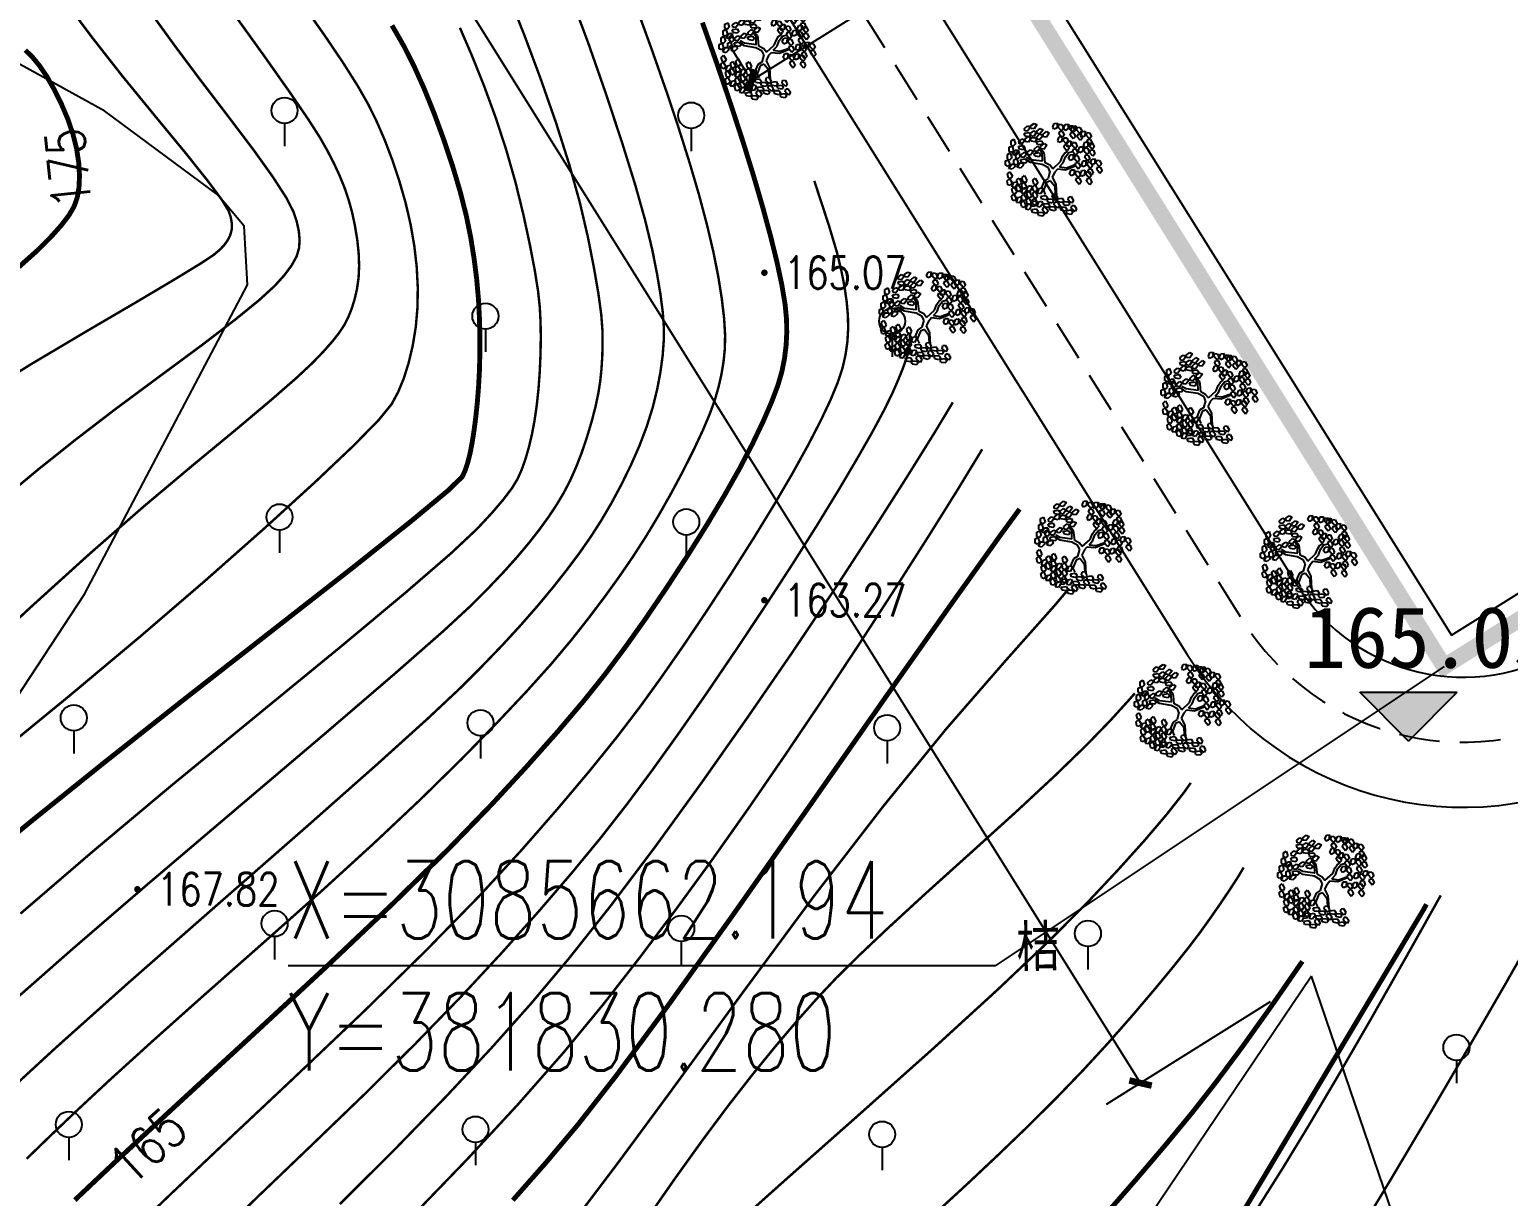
# Model space of a CAD drawing. Extents: x -809667 to 586099, y 3084146 to 3634412.
# Drawn here: x 381786.8 to 381832.26, y 3085645.9 to 3085681.78 of the extents above; entities that cross this region are included whole.
import ezdxf
from ezdxf.enums import TextEntityAlignment as Align

# ---------------------------------------------------------------- set-up
doc = ezdxf.new("R2010")
doc.units = 0
doc.header["$LTSCALE"] = 0.5
doc.header["$PDSIZE"] = 0.2
doc.linetypes.add('DASHED', pattern=[0.75, 0.5, -0.25])
doc.linetypes.add('X3', pattern=[5, 4, -1])
doc.layers.get('0').update_dxf_attribs({"linetype": 'CONTINUOUS'})
doc.layers.get('Defpoints').update_dxf_attribs({"linetype": 'CONTINUOUS'})
for name, color, linetype in [('DIM_COOR', 3, 'CONTINUOUS'), ('DIM_ELEV', 3, 'CONTINUOUS'), ('dxt', 252, 'CONTINUOUS'), ('GCD', 252, 'CONTINUOUS'), ('PUB_DIM', 3, 'CONTINUOUS'), ('乔木', 84, 'CONTINUOUS'), ('建筑', 7, 'CONTINUOUS'), ('道路', 4, 'CONTINUOUS')]:
    doc.layers.add(name, color=color, linetype=linetype)
doc.styles.add('_TCH_DIM', font='SIMPLEX', dxfattribs={"bigfont": 'GBCBIG'})
doc.styles.add('_TCH_DIM_T3', font='SIMPLEX', dxfattribs={"width": 0.705882, "bigfont": 'GBCBIG'})
doc.styles.add('HZ', font='', dxfattribs={"width": 0.8})
doc.styles.get("Standard").update_dxf_attribs({"font": 'rs.shx', "bigfont": 'hztxt.shx'})
doc.styles.add('宋体', font='')
doc.styles.get('HZ').set_extended_font_data('NSimSun')
doc.styles.get('宋体').set_extended_font_data('SimSun')
doc.linetypes.add('1161', pattern='A,0,[149,AAA.SHX,S=0.15,R=0,X=0,Y=0],-1.6', length=1.6)
doc.dimstyles.new('_TCH_ARCH&&1', dxfattribs={"dimtxt": 1.4875, "dimasz": 0.5, "dimexe": 1.25, "dimexo": 1.5, "dimgap": 0.63125, "dimtad": 1, "dimdec": 1, "dimzin": 0, "dimdsep": 46, "dimtxsty": '_TCH_DIM_T3', "dimblk": 'ARCHTICK', "dimcen": 0.09, "dimclrt": 7, "dimazin": 2, "dimtfac": 1, "dimtdec": 1, "dimtix": 1, "dimtmove": 2, "dimatfit": 3, "dimfxl": 0, "dimtolj": 1, "dimtzin": 0, "dimarcsym": 0})

# ---------------------------------------------------------------- blocks, each defined once
blk = doc.blocks.new('gc125')
at = {"color": 0}
blk.add_line((0, 0.8), (0, 2.2), dxfattribs=at)
blk.add_circle((0, 0), 0.8, dxfattribs=at)
blk = doc.blocks.new('GC200')
at = {"color": 0, "linetype": 'Continuous', "const_width": 0.2, "flags": 128}
blk.add_lwpolyline([(-0.1, 0, 1), (0.1, 0, 1)], format="xyb", close=True, dxfattribs=at)
blk = doc.blocks.new('幌伞枫')
at = {"layer": '乔木', "color": 0}
for p, q in [((-531, 995), (-450, 1054)), ((-450, 1054), (-384, 1025)), ((-9, 966), (27, 1054)), ((27, 1054), (101, 1061)), ((101, 1061), (86, 944)), ((-685, 826), (-567, 841)), ((-663, 753), (-685, 826)), ((-677, 937), (-604, 995)), ((-670, 878), (-677, 937)), ((-604, 870), (-670, 878)), ((-567, 738), (-663, 753)), ((-663, 687), (-582, 746)), ((-604, 995), (-531, 966)), ((-531, 966), (-604, 870)), ((-582, 746), (-516, 716)), ((-516, 716), (-582, 614)), ((-567, 841), (-531, 782)), ((-531, 782), (-567, 738)), ((-545, 709), (-428, 724)), ((-523, 636), (-545, 709)), ((-523, 937), (-531, 995)), ((-531, 819), (-457, 878)), ((-523, 760), (-531, 819)), ((-450, 929), (-523, 937)), ((-457, 746), (-523, 760)), ((-457, 878), (-391, 848)), ((-391, 848), (-457, 746)), ((-384, 1025), (-450, 929)), ((-428, 724), (-384, 665)), ((-384, 870), (-303, 937)), ((-377, 819), (-384, 870)), ((-384, 738), (-310, 804)), ((-377, 680), (-384, 738)), ((-310, 804), (-377, 819)), ((-237, 900), (-310, 804)), ((-310, 804), (-237, 768)), ((-237, 768), (-310, 672)), ((-303, 937), (-237, 900)), ((-237, 797), (-156, 863)), ((-230, 738), (-237, 797)), ((-156, 731), (-230, 738)), ((-156, 863), (-90, 826)), ((-90, 826), (-156, 731)), ((20, 915), (-9, 966)), ((86, 944), (20, 915)), ((108, 650), (145, 738)), ((123, 966), (145, 1032)), ((196, 878), (123, 966)), ((137, 804), (167, 870)), ((211, 716), (137, 804)), ((145, 1032), (203, 1025)), ((145, 738), (218, 746)), ((167, 870), (225, 863)), ((247, 937), (196, 878)), ((203, 1025), (247, 937)), ((218, 746), (203, 628)), ((262, 775), (211, 716)), ((225, 863), (262, 775)), ((240, 650), (262, 716)), ((247, 937), (284, 1025)), ((284, 885), (247, 937)), ((262, 716), (321, 709)), ((284, 1025), (365, 1032)), ((350, 915), (284, 885)), ((321, 709), (365, 621)), ((365, 1032), (350, 915)), ((380, 937), (409, 1003)), ((460, 848), (380, 937)), ((402, 775), (424, 841)), ((475, 687), (402, 775)), ((409, 1003), (468, 995)), ((424, 900), (460, 988)), ((453, 848), (424, 900)), ((424, 841), (482, 834)), ((519, 878), (453, 848)), ((460, 988), (534, 995)), ((504, 900), (460, 848)), ((468, 995), (504, 900)), ((526, 746), (475, 687)), ((482, 834), (526, 746)), ((534, 995), (519, 878)), ((556, 900), (578, 966)), ((629, 812), (556, 900)), ((570, 738), (600, 804)), ((644, 650), (570, 738)), ((578, 966), (636, 959)), ((600, 804), (658, 797)), ((681, 870), (629, 812)), ((636, 959), (681, 870)), ((695, 709), (644, 650)), ((651, 775), (688, 863)), ((681, 724), (651, 775)), ((658, 797), (695, 709)), ((747, 753), (681, 724)), ((688, 863), (761, 870)), ((761, 870), (747, 753)), ((783, 775), (805, 841)), ((857, 687), (783, 775)), ((805, 841), (864, 834)), ((908, 746), (857, 687)), ((864, 834), (908, 746)), ((-1081, 320), (-1015, 357)), ((-1037, 489), (-971, 525)), ((-1037, 393), (-1037, 489)), ((-986, 364), (-1037, 393)), ((-1015, 357), (-978, 239)), ((-993, 643), (-927, 680)), ((-993, 548), (-993, 643)), ((-942, 518), (-993, 548)), ((-934, 408), (-986, 364)), ((-971, 525), (-934, 408)), ((-956, 320), (-898, 423)), ((-890, 570), (-942, 518)), ((-927, 680), (-890, 570)), ((-898, 423), (-824, 423)), ((-883, 349), (-817, 386)), ((-810, 364), (-883, 291)), ((-824, 423), (-810, 364)), ((-817, 518), (-699, 533)), ((-795, 445), (-817, 518)), ((-817, 386), (-780, 269)), ((-810, 628), (-736, 687)), ((-802, 570), (-810, 628)), ((-736, 562), (-802, 570)), ((-699, 430), (-795, 445)), ((-758, 313), (-685, 371)), ((-736, 687), (-663, 658)), ((-663, 658), (-736, 562)), ((-699, 533), (-663, 474)), ((-663, 474), (-699, 430)), ((-685, 371), (-619, 342)), ((-655, 628), (-663, 687)), ((-582, 614), (-655, 628)), ((-611, 371), (-531, 430)), ((-604, 313), (-611, 371)), ((-465, 401), (-538, 305)), ((-531, 430), (-465, 401)), ((-421, 621), (-523, 636)), ((-457, 342), (-332, 364)), ((-443, 452), (-369, 518)), ((-435, 393), (-443, 452)), ((-369, 386), (-435, 393)), ((-384, 665), (-421, 621)), ((-391, 628), (-274, 643)), ((-369, 555), (-391, 628)), ((-310, 672), (-377, 680)), ((-274, 548), (-369, 555)), ((-369, 518), (-296, 481)), ((-296, 481), (-369, 386)), ((-332, 364), (-296, 305)), ((-257, 346), (-327, 441)), ((-222, 377), (-311, 462)), ((-296, 511), (-215, 577)), ((-288, 452), (-296, 511)), ((-215, 445), (-288, 452)), ((-274, 643), (-237, 592)), ((-237, 592), (-274, 548)), ((-206, 307), (-222, 377)), ((-215, 577), (-149, 540)), ((-149, 540), (-215, 445)), ((137, 599), (108, 650)), ((203, 628), (137, 599)), ((225, 276), (277, 357)), ((313, 562), (240, 650)), ((255, 489), (284, 555)), ((328, 401), (255, 489)), ((277, 357), (336, 393)), ((284, 555), (336, 548)), ((291, 261), (372, 364)), ((306, 540), (350, 636)), ((343, 496), (306, 540)), ((365, 621), (313, 562)), ((380, 459), (328, 401)), ((336, 548), (380, 459)), ((336, 393), (344, 419)), ((409, 518), (343, 496)), ((350, 636), (424, 636)), ((372, 364), (468, 393)), ((424, 636), (409, 518)), ((446, 548), (468, 606)), ((519, 452), (446, 548)), ((460, 386), (490, 452)), ((534, 291), (460, 386)), ((468, 606), (526, 599)), ((490, 452), (541, 445)), ((570, 511), (519, 452)), ((526, 599), (570, 511)), ((541, 445), (585, 349)), ((592, 408), (629, 496)), ((629, 357), (592, 408)), ((629, 496), (710, 503)), ((695, 386), (629, 357)), ((710, 503), (695, 386)), ((717, 525), (754, 614)), ((747, 481), (717, 525)), ((725, 408), (754, 474)), ((798, 320), (725, 408)), ((813, 503), (747, 481)), ((754, 614), (827, 621)), ((754, 474), (813, 467)), ((798, 614), (827, 680)), ((871, 525), (798, 614)), ((849, 371), (798, 320)), ((827, 621), (813, 503)), ((813, 467), (849, 371)), ((827, 680), (886, 672)), ((849, 525), (871, 592)), ((923, 437), (849, 525)), ((864, 364), (893, 430)), ((937, 276), (864, 364)), ((871, 592), (930, 584)), ((923, 584), (871, 525)), ((886, 672), (923, 584)), ((893, 430), (952, 423)), ((974, 496), (923, 437)), ((930, 584), (974, 496)), ((952, 423), (989, 335)), ((-1125, 166), (-1059, 195)), ((-1125, 63), (-1125, 166)), ((-1074, 34), (-1125, 63)), ((-1081, 217), (-1081, 320)), ((-1030, 188), (-1081, 217)), ((-1022, 85), (-1074, 34)), ((-1059, 195), (-1022, 85)), ((-1044, -10), (-986, 92)), ((-978, 239), (-1030, 188)), ((-986, 92), (-912, 92)), ((-898, 34), (-971, -32)), ((-883, 291), (-956, 320)), ((-927, 195), (-861, 225)), ((-927, 92), (-927, 195)), ((-876, 63), (-927, 92)), ((-912, 92), (-898, 34)), ((-883, 247), (-883, 349)), ((-832, 217), (-883, 247)), ((-824, 114), (-876, 63)), ((-861, 225), (-824, 114)), ((-846, 19), (-788, 122)), ((-773, -3), (-846, 19)), ((-780, 269), (-832, 217)), ((-788, 122), (-714, 122)), ((-773, 203), (-655, 217)), ((-751, 129), (-773, 203)), ((-699, 63), (-773, -3)), ((-751, 254), (-758, 313)), ((-685, 247), (-751, 254)), ((-648, 114), (-751, 129)), ((-714, 122), (-699, 63)), ((-619, 342), (-685, 247)), ((-655, 217), (-611, 158)), ((-611, 158), (-648, 114)), ((-531, 129), (-641, 203)), ((-531, 195), (-633, 254)), ((-538, 305), (-604, 313)), ((-252, 158), (-531, 195)), ((-259, 85), (-531, 129)), ((-428, 276), (-457, 342)), ((-332, 261), (-428, 276)), ((-296, 305), (-332, 261)), ((-112, 4), (-259, 85)), ((-252, 158), (-257, 346)), ((-188, 124), (-206, 307)), ((-76, 63), (-188, 124)), ((-76, -84), (-112, 4)), ((-9, -18), (-76, 63)), ((-9, -18), (174, 151)), ((152, 26), (240, 122)), ((152, 26), (318, 4)), ((174, 151), (225, 276)), ((240, 122), (291, 261)), ((295, -42), (527, 53)), ((318, 4), (524, 78)), ((365, 225), (402, 313)), ((402, 173), (365, 225)), ((402, 313), (482, 320)), ((468, 203), (402, 173)), ((482, 320), (468, 203)), ((497, 225), (526, 291)), ((570, 136), (497, 225)), ((519, 63), (541, 129)), ((592, -25), (519, 63)), ((526, 291), (585, 283)), ((585, 349), (534, 291)), ((541, 129), (600, 122)), ((622, 188), (570, 136)), ((585, 283), (622, 188)), ((644, 34), (592, -25)), ((600, 122), (644, 34)), ((673, 70), (710, 166)), ((703, 26), (673, 70)), ((769, 48), (703, 26)), ((710, 166), (783, 166)), ((747, 247), (769, 313)), ((820, 158), (747, 247)), ((769, 313), (827, 305)), ((783, 166), (769, 48)), ((805, 78), (827, 144)), ((879, -18), (805, 78)), ((871, 217), (820, 158)), ((827, 305), (871, 217)), ((827, 144), (886, 136)), ((879, 122), (923, 210)), ((915, 78), (879, 122)), ((930, 41), (879, -18)), ((886, 136), (930, 41)), ((981, 100), (915, 78)), ((923, 210), (996, 217)), ((989, 335), (937, 276)), ((996, 217), (981, 100)), ((1011, 122), (1040, 188)), ((1092, 34), (1011, 122)), ((1033, -40), (1055, 26)), ((1040, 188), (1099, 180)), ((1055, 26), (1114, 19)), ((1143, 92), (1092, 34)), ((1099, 180), (1143, 92)), ((1114, 19), (1158, -69)), ((-1089, -304), (-1030, -253)), ((-1067, -399), (-1089, -304)), ((-1081, -142), (-1022, -91)), ((-1052, -238), (-1081, -142)), ((-1000, -253), (-1052, -238)), ((-971, -32), (-1044, -10)), ((-1030, -253), (-971, -355)), ((-1022, -91), (-964, -194)), ((-964, -194), (-1000, -253)), ((-971, -451), (-934, -341)), ((-934, -341), (-868, -326)), ((-868, -326), (-839, -377)), ((-861, -282), (-802, -238)), ((-839, -385), (-861, -282)), ((-802, -238), (-744, -341)), ((-744, -341), (-780, -399)), ((-744, -392), (-685, -341)), ((-736, -231), (-677, -179)), ((-707, -326), (-736, -231)), ((-655, -348), (-707, -326)), ((-685, -341), (-626, -443)), ((-677, -179), (-619, -289)), ((-619, -289), (-655, -348)), ((-479, -289), (-421, -245)), ((-457, -385), (-479, -289)), ((-421, -245), (-362, -348)), ((-362, -348), (-399, -407)), ((-215, -311), (-285, -477)), ((-156, -341), (-230, -532)), ((-120, -253), (-215, -311)), ((-61, -304), (-156, -341)), ((-76, -84), (-120, -253)), ((-61, -304), (38, -431)), ((42, -98), (-20, -221)), ((-20, -221), (62, -380)), ((-9, -18), (-9, -18)), ((-9, -18), (-9, -18)), ((-9, -18), (-9, -18)), ((-9, -18), (-9, -18)), ((-9, -18), (-9, -18)), ((-9, -18), (-9, -18)), ((-9, -18), (-9, -18)), ((-9, -18), (-9, -18)), ((-9, -18), (-9, -18)), ((-9, -18), (-9, -18)), ((-9, -18), (-9, -18)), ((-9, -18), (-9, -18)), ((-9, -18), (-9, -18)), ((-9, -18), (-9, -18)), ((-9, -18), (-9, -18)), ((-9, -18), (-9, -18)), ((-9, -18), (-9, -18)), ((-9, -18), (-9, -18)), ((-9, -18), (-9, -18)), ((-9, -18), (-9, -18)), ((-9, -18), (-9, -18)), ((-9, -18), (-9, -18)), ((-9, -18), (-9, -18)), ((-9, -18), (-9, -18)), ((-9, -18), (-9, -18)), ((-9, -18), (-9, -18)), ((-9, -18), (-9, -18)), ((-9, -18), (-9, -18)), ((-9, -18), (-9, -18)), ((-9, -18), (-9, -18)), ((-9, -18), (-9, -18)), ((-9, -18), (-9, -18)), ((-9, -18), (-9, -18)), ((-9, -18), (-9, -18)), ((-9, -18), (-9, -18)), ((-9, -18), (-9, -18)), ((-9, -18), (-9, -18)), ((-9, -18), (-9, -18)), ((-9, -18), (-9, -18)), ((-9, -18), (-9, -18)), ((42, -98), (109, -22)), ((109, -22), (295, -42)), ((387, -142), (424, -47)), ((424, -187), (387, -142)), ((424, -47), (504, -47)), ((490, -165), (424, -187)), ((504, -47), (490, -165)), ((519, -135), (548, -76)), ((592, -231), (519, -135)), ((541, -297), (563, -231)), ((614, -392), (541, -297)), ((548, -76), (607, -84)), ((563, -231), (622, -238)), ((644, -172), (592, -231)), ((607, -84), (644, -172)), ((666, -333), (614, -392)), ((622, -238), (666, -333)), ((644, -150), (681, -62)), ((673, -201), (644, -150)), ((739, -172), (673, -201)), ((681, -62), (754, -54)), ((754, -54), (739, -172)), ((776, -150), (805, -84)), ((849, -238), (776, -150)), ((791, -311), (820, -245)), ((871, -399), (791, -311)), ((805, -84), (857, -91)), ((820, -84), (849, -18)), ((893, -172), (820, -84)), ((820, -245), (879, -253)), ((849, -18), (908, -25)), ((901, -187), (849, -238)), ((857, -91), (901, -187)), ((915, -341), (871, -399)), ((879, -253), (915, -341)), ((945, -120), (893, -172)), ((908, -25), (945, -120)), ((1106, -128), (1033, -40)), ((1158, -69), (1106, -128)), ((-1008, -414), (-1067, -399)), ((-971, -355), (-1008, -414)), ((-986, -664), (-927, -620)), ((-964, -759), (-986, -664)), ((-978, -502), (-920, -458)), ((-956, -598), (-978, -502)), ((-898, -465), (-971, -451)), ((-898, -620), (-956, -598)), ((-927, -620), (-868, -722)), ((-920, -458), (-861, -561)), ((-839, -377), (-898, -465)), ((-861, -561), (-898, -620)), ((-876, -443), (-817, -399)), ((-846, -539), (-876, -443)), ((-795, -561), (-846, -539)), ((-780, -399), (-839, -385)), ((-832, -700), (-766, -686)), ((-817, -399), (-758, -502)), ((-758, -502), (-795, -561)), ((-766, -686), (-744, -744)), ((-751, -598), (-714, -480)), ((-677, -605), (-751, -598)), ((-751, -664), (-692, -620)), ((-729, -759), (-751, -664)), ((-722, -487), (-744, -392)), ((-663, -502), (-722, -487)), ((-714, -480), (-648, -465)), ((-692, -620), (-633, -722)), ((-626, -524), (-677, -605)), ((-626, -443), (-663, -502)), ((-648, -465), (-626, -524)), ((-626, -539), (-589, -429)), ((-553, -554), (-626, -539)), ((-626, -590), (-567, -546)), ((-597, -693), (-626, -590)), ((-545, -708), (-597, -693)), ((-589, -429), (-523, -414)), ((-567, -546), (-509, -649)), ((-494, -465), (-553, -554)), ((-509, -649), (-545, -708)), ((-523, -414), (-494, -465)), ((-487, -451), (-428, -399)), ((-465, -546), (-487, -451)), ((-487, -605), (-428, -554)), ((-457, -700), (-487, -605)), ((-413, -568), (-465, -546)), ((-399, -407), (-457, -385)), ((-428, -399), (-369, -510)), ((-428, -554), (-369, -664)), ((-369, -510), (-413, -568)), ((-369, -664), (-406, -722)), ((-369, -598), (-332, -487)), ((-296, -612), (-369, -598)), ((-332, -487), (-266, -473)), ((-244, -524), (-296, -612)), ((-288, -664), (-171, -649)), ((-266, -737), (-288, -664)), ((-266, -473), (-244, -524)), ((-230, -532), (-186, -627)), ((-171, -649), (-127, -708)), ((-24, -686), (-9, -620)), ((64, -766), (-24, -686)), ((-9, -620), (49, -612)), ((38, -431), (49, -612)), ((49, -612), (101, -700)), ((62, -380), (79, -664)), ((358, -752), (372, -686)), ((372, -686), (431, -678)), ((431, -678), (482, -766)), ((-912, -781), (-964, -759)), ((-868, -722), (-912, -781)), ((-868, -818), (-832, -700)), ((-795, -825), (-868, -818)), ((-744, -744), (-795, -825)), ((-766, -825), (-699, -774)), ((-736, -921), (-766, -825)), ((-685, -935), (-736, -921)), ((-670, -781), (-729, -759)), ((-699, -774), (-641, -884)), ((-641, -884), (-685, -935)), ((-633, -722), (-670, -781)), ((-641, -972), (-604, -862)), ((-567, -987), (-641, -972)), ((-633, -752), (-575, -708)), ((-611, -847), (-633, -752)), ((-553, -869), (-611, -847)), ((-604, -862), (-538, -847)), ((-575, -708), (-516, -810)), ((-516, -899), (-567, -987)), ((-516, -810), (-553, -869)), ((-538, -847), (-516, -899)), ((-516, -906), (-479, -788)), ((-443, -913), (-516, -906)), ((-509, -979), (-391, -965)), ((-487, -1053), (-509, -979)), ((-494, -766), (-435, -715)), ((-472, -862), (-494, -766)), ((-479, -788), (-413, -781)), ((-413, -877), (-472, -862)), ((-406, -722), (-457, -700)), ((-384, -832), (-443, -913)), ((-435, -715), (-377, -818)), ((-413, -781), (-384, -832)), ((-377, -818), (-413, -877)), ((-391, -965), (-354, -1023)), ((-354, -1023), (-391, -1067)), ((-377, -913), (-340, -803)), ((-303, -928), (-377, -913)), ((-362, -1053), (-244, -1045)), ((-340, -803), (-274, -788)), ((-244, -840), (-303, -928)), ((-274, -788), (-244, -840)), ((-171, -752), (-266, -737)), ((-252, -1001), (-230, -935)), ((-164, -1082), (-252, -1001)), ((-244, -1045), (-208, -1097)), ((-230, -847), (-112, -840)), ((-208, -921), (-230, -847)), ((-230, -935), (-178, -928)), ((-112, -935), (-208, -921)), ((-178, -928), (-120, -1016)), ((-127, -708), (-171, -752)), ((-120, -1016), (-164, -1082)), ((-142, -737), (-24, -730)), ((-127, -810), (-142, -737)), ((-24, -832), (-127, -810)), ((-112, -840), (-76, -891)), ((-76, -891), (-112, -935)), ((-90, -921), (27, -913)), ((-68, -994), (-90, -921)), ((27, -1016), (-68, -994)), ((-24, -730), (13, -788)), ((13, -788), (-24, -832)), ((27, -869), (42, -803)), ((115, -950), (27, -869)), ((27, -913), (71, -972)), ((71, -972), (27, -1016)), ((42, -803), (101, -803)), ((101, -700), (64, -766)), ((93, -730), (218, -715)), ((115, -803), (93, -730)), ((101, -803), (159, -884)), ((218, -818), (115, -803)), ((159, -884), (115, -950)), ((167, -928), (284, -921)), ((189, -1001), (167, -928)), ((284, -1023), (189, -1001)), ((218, -715), (255, -774)), ((255, -774), (218, -818)), ((240, -803), (358, -796)), ((262, -877), (240, -803)), ((358, -891), (262, -877)), ((284, -921), (328, -979)), ((328, -979), (284, -1023)), ((313, -1009), (431, -994)), ((328, -1082), (313, -1009)), ((446, -832), (358, -752)), ((358, -796), (394, -847)), ((394, -847), (358, -891)), ((431, -950), (446, -884)), ((519, -1031), (431, -950)), ((431, -994), (468, -1053)), ((482, -766), (446, -832)), ((446, -884), (504, -884)), ((504, -884), (556, -965)), ((556, -965), (519, -1031)), ((-391, -1067), (-487, -1053)), ((-347, -1126), (-362, -1053)), ((-244, -1141), (-347, -1126)), ((-208, -1097), (-244, -1141)), ((431, -1097), (328, -1082)), ((468, -1053), (431, -1097))]:
    blk.add_line(p, q, dxfattribs=at)
blk = doc.blocks.new('_ArchTick')
at = {"color": 0, "linetype": 'ByBlock', "const_width": 0.4}
blk.add_lwpolyline([(-0.5, -0.5), (0.5, 0.5)], dxfattribs=at)
blk = doc.blocks.new('*D97')
at = {"layer": 'Defpoints', "color": 0, "linetype": 'Continuous', "transparency": 16777216}
for p in [(381816.196, 3085684.72), (381816.808, 3085683.741), (381809.601, 3085679.234)]:
    blk.add_point(p, dxfattribs=at)
at = {"layer": 'PUB_DIM', "color": 0, "linetype": 'Continuous', "lineweight": -2, "transparency": 16777216}
for p, q in [((381816.013, 3085685.012), (381815.533, 3085685.78)), ((381808.988, 3085680.214), (381816.196, 3085684.72)), ((381808.805, 3085680.506), (381808.326, 3085681.274))]:
    blk.add_line(p, q, dxfattribs=at)
at = {"layer": 'PUB_DIM', "color": 0, "linetype": 'Continuous', "lineweight": -2, "transparency": 16777216, "xscale": 0.5, "yscale": 0.5, "zscale": 0.5}
for p, rotation in [((381816.196, 3085684.72), 32.01383581443183), ((381808.988, 3085680.214), 212.0138358144318)]:
    blk.add_blockref('_ArchTick', p, dxfattribs=dict(at, rotation=rotation))
at = {"layer": 'PUB_DIM', "color": 7, "linetype": 'Continuous', "transparency": 16777216, "insert": (381811.863, 3085683.633), "char_height": 1.4875, "attachment_point": 5, "rotation": 32.0138, "style": '_TCH_DIM_T3'}
blk.add_mtext('\\A1;8.5', dxfattribs=at)
blk = doc.blocks.new('*D105')
at = {"layer": 'Defpoints', "color": 0, "linetype": 'Continuous', "transparency": 16777216}
for p in [(381822.583, 3085729.322), (381854.92, 3085677.599), (381852.739, 3085676.235)]:
    blk.add_point(p, dxfattribs=at)
at = {"layer": 'PUB_DIM', "color": 0, "linetype": 'Continuous', "lineweight": -2, "transparency": 16777216}
for p, q in [((381821.311, 3085728.527), (381819.341, 3085727.296)), ((381820.401, 3085727.958), (381852.739, 3085676.235)), ((381853.648, 3085676.804), (381851.679, 3085675.573))]:
    blk.add_line(p, q, dxfattribs=at)
at = {"layer": 'PUB_DIM', "color": 0, "linetype": 'Continuous', "lineweight": -2, "transparency": 16777216, "xscale": 0.5, "yscale": 0.5, "zscale": 0.5}
for p, rotation in [((381820.401, 3085727.958), 122.0138391766058), ((381852.739, 3085676.235), 302.0138391766059)]:
    blk.add_blockref('_ArchTick', p, dxfattribs=dict(at, rotation=rotation))
at = {"layer": 'PUB_DIM', "color": 7, "linetype": 'Continuous', "transparency": 16777216, "insert": (381837.736, 3085702.826), "char_height": 1.4875, "attachment_point": 5, "rotation": 302.0138, "style": '_TCH_DIM_T3'}
blk.add_mtext('\\A1;61.0', dxfattribs=at)
blk = doc.blocks.new('*D118')
at = {"layer": 'Defpoints', "color": 0, "linetype": 'Continuous', "transparency": 16777216}
for p in [(381765.39, 3085749.948), (381826.206, 3085652.674), (381820.947, 3085649.386)]:
    blk.add_point(p, dxfattribs=at)
at = {"layer": 'PUB_DIM', "color": 0, "linetype": 'Continuous', "lineweight": -2, "transparency": 16777216}
for p, q in [((381764.118, 3085749.153), (381759.07, 3085745.997)), ((381760.13, 3085746.66), (381820.947, 3085649.386)), ((381824.934, 3085651.879), (381819.887, 3085648.723))]:
    blk.add_line(p, q, dxfattribs=at)
at = {"layer": 'PUB_DIM', "color": 0, "linetype": 'Continuous', "lineweight": -2, "transparency": 16777216, "xscale": 0.5, "yscale": 0.5, "zscale": 0.5}
for p, rotation in [((381760.13, 3085746.66), 122.0138358144437), ((381820.947, 3085649.386), 302.0138358144437)]:
    blk.add_blockref('_ArchTick', p, dxfattribs=dict(at, rotation=rotation))
at = {"layer": 'PUB_DIM', "color": 7, "linetype": 'Continuous', "transparency": 16777216, "insert": (381791.704, 3085698.752), "char_height": 1.4875, "attachment_point": 5, "rotation": 302.0138, "style": '_TCH_DIM_T3'}
blk.add_mtext('\\A1;114.7', dxfattribs=at)

msp = doc.modelspace()

# ---------------------------------------------------------------- hatches: boundary and pattern name
at = {"layer": 'DIM_ELEV', "linetype": 'Continuous'}
msp.add_hatch(color=256, dxfattribs=at).paths.add_polyline_path([(381829.184, 3085659.901), (381827.684, 3085661.401), (381830.684, 3085661.401)])

# ---------------------------------------------------------------- linework, layer by layer
at = {"layer": 'DIM_COOR', "color": 3, "linetype": 'Continuous'}
for p, q in [((381830.28, 3085662.194), (381816.481, 3085652.991)), ((381816.481, 3085652.991), (381794.745, 3085652.991)), ((381826.206, 3085652.674), (381814.586, 3085635.462))]:
    msp.add_line(p, q, dxfattribs=at)
at = {"layer": 'DIM_ELEV', "linetype": 'Continuous'}
for p, q in [((381829.184, 3085659.901), (381827.684, 3085661.401)), ((381827.684, 3085661.401), (381830.684, 3085661.401)), ((381829.184, 3085659.901), (381830.684, 3085661.401))]:
    msp.add_line(p, q, dxfattribs=at)
at = {"layer": 'dxt', "color": 252, "linetype": 'Continuous', "flags": 128}
for points, const_width in [([(381793.017, 3085682.344), (381794.021, 3085680.948), (381794.807, 3085679.833), (381795.375, 3085679.001), (381795.726, 3085678.452), (381795.954, 3085678.05), (381796.155, 3085677.66), (381796.329, 3085677.284), (381796.477, 3085676.919), (381796.603, 3085676.551), (381796.71, 3085676.163), (381796.798, 3085675.754), (381796.869, 3085675.326), (381796.914, 3085674.902), (381796.928, 3085674.506), (381796.911, 3085674.138), (381796.862, 3085673.799), (381796.79, 3085673.487), (381796.701, 3085673.199), (381796.597, 3085672.937), (381796.477, 3085672.701), (381796.319, 3085672.459), (381796.103, 3085672.184), (381795.829, 3085671.874), (381795.497, 3085671.53), (381794.998, 3085671.063), (381794.223, 3085670.387), (381793.172, 3085669.501), (381791.845, 3085668.405), (381790.312, 3085667.117), (381788.643, 3085665.656), (381786.838, 3085664.021), (381784.897, 3085662.212)], 0.075), ([(381785.353, 3085670.559), (381786.858, 3085671.496), (381788.534, 3085672.491), (381790.1, 3085673.408), (381791.275, 3085674.106), (381792.061, 3085674.586), (381792.457, 3085674.848), (381792.639, 3085675.002), (381792.786, 3085675.156), (381792.897, 3085675.313), (381792.972, 3085675.47), (381793.012, 3085675.634), (381793.016, 3085675.81), (381792.984, 3085675.998), (381792.917, 3085676.198), (381792.713, 3085676.535), (381792.269, 3085677.133), (381791.585, 3085677.991), (381790.662, 3085679.11), (381789.651, 3085680.346), (381788.706, 3085681.553), (381787.825, 3085682.732)], 0.075), ([(381795.155, 3085682.606), (381795.857, 3085681.612), (381796.434, 3085680.757), (381796.887, 3085680.041), (381797.215, 3085679.465), (381797.473, 3085678.939), (381797.719, 3085678.37), (381797.95, 3085677.761), (381798.167, 3085677.109), (381798.359, 3085676.441), (381798.511, 3085675.78), (381798.624, 3085675.126), (381798.698, 3085674.48), (381798.731, 3085673.847), (381798.722, 3085673.234), (381798.671, 3085672.64), (381798.577, 3085672.066), (381798.451, 3085671.531), (381798.301, 3085671.051), (381798.126, 3085670.628), (381797.929, 3085670.262), (381797.529, 3085669.771), (381796.748, 3085668.975), (381795.587, 3085667.874), (381794.045, 3085666.467), (381792.225, 3085664.857), (381790.231, 3085663.142), (381788.063, 3085661.325), (381785.721, 3085659.404)], 0.075), ([(381803.455, 3085682.745), (381803.972, 3085681.36), (381804.509, 3085679.819), (381805.01, 3085678.305), (381805.415, 3085677.001), (381805.723, 3085675.905), (381805.936, 3085675.018), (381806.082, 3085674.283), (381806.19, 3085673.64), (381806.261, 3085673.091), (381806.294, 3085672.634), (381806.292, 3085672.206), (381806.257, 3085671.742), (381806.189, 3085671.242), (381806.088, 3085670.706), (381805.949, 3085670.145), (381805.768, 3085669.57), (381805.545, 3085668.981), (381805.279, 3085668.378), (381804.988, 3085667.784), (381804.686, 3085667.22), (381804.373, 3085666.687), (381804.05, 3085666.184), (381803.702, 3085665.685), (381803.312, 3085665.164), (381802.883, 3085664.62), (381802.412, 3085664.054), (381801.895, 3085663.463), (381801.326, 3085662.844), (381800.704, 3085662.198), (381800.03, 3085661.524), (381799.04, 3085660.594), (381797.471, 3085659.177), (381795.322, 3085657.275), (381792.593, 3085654.887), (381789.838, 3085652.469), (381787.611, 3085650.478), (381785.913, 3085648.914)], 0.075), ([(381786.315, 3085651.921), (381788.125, 3085653.514), (381790.423, 3085655.495), (381793.208, 3085657.862), (381795.928, 3085660.171), (381798.028, 3085661.975), (381799.508, 3085663.274), (381800.369, 3085664.069), (381800.894, 3085664.596), (381801.366, 3085665.093), (381801.785, 3085665.559), (381802.151, 3085665.996), (381802.473, 3085666.408), (381802.759, 3085666.803), (381803.009, 3085667.181), (381803.223, 3085667.541), (381803.414, 3085667.911), (381803.596, 3085668.319), (381803.769, 3085668.764), (381803.932, 3085669.246), (381804.077, 3085669.73), (381804.193, 3085670.179), (381804.281, 3085670.594), (381804.34, 3085670.973), (381804.378, 3085671.341), (381804.402, 3085671.721), (381804.412, 3085672.112), (381804.408, 3085672.515), (381804.372, 3085673.001), (381804.286, 3085673.641), (381804.149, 3085674.435), (381803.963, 3085675.383), (381803.713, 3085676.458), (381803.385, 3085677.634), (381802.981, 3085678.909), (381802.5, 3085680.284), (381802.004, 3085681.612), (381801.553, 3085682.748)], 0.075), ([(381784.955, 3085655.88), (381786.915, 3085657.488), (381789.121, 3085659.262), (381791.574, 3085661.203), (381794.275, 3085663.312), (381796.757, 3085665.251), (381798.555, 3085666.684), (381799.67, 3085667.611), (381800.101, 3085668.031), (381800.188, 3085668.223), (381800.267, 3085668.464), (381800.34, 3085668.754), (381800.405, 3085669.093), (381800.464, 3085669.471), (381800.516, 3085669.876), (381800.561, 3085670.309), (381800.598, 3085670.77), (381800.625, 3085671.259), (381800.639, 3085671.778), (381800.64, 3085672.326), (381800.627, 3085672.904), (381800.595, 3085673.503), (381800.54, 3085674.116), (381800.461, 3085674.742), (381800.359, 3085675.382), (381800.222, 3085676.056), (381800.038, 3085676.782), (381799.807, 3085677.561), (381799.53, 3085678.392), (381799.228, 3085679.215), (381798.923, 3085679.968), (381798.615, 3085680.651), (381798.305, 3085681.265), (381797.939, 3085681.904)], 0.15), ([(381785.968, 3085667.339), (381787.044, 3085668.235), (381788.214, 3085669.169), (381789.48, 3085670.139), (381790.84, 3085671.147), (381792.115, 3085672.089), (381793.122, 3085672.861), (381793.861, 3085673.463), (381794.334, 3085673.896), (381794.634, 3085674.229), (381794.859, 3085674.533), (381795.009, 3085674.809), (381795.082, 3085675.057), (381795.099, 3085675.301), (381795.076, 3085675.568), (381795.014, 3085675.858), (381794.912, 3085676.17), (381794.694, 3085676.599), (381794.282, 3085677.237), (381793.676, 3085678.085), (381792.876, 3085679.143), (381792.028, 3085680.253), (381791.28, 3085681.254), (381790.631, 3085682.148)], 0.075), ([(381786.518, 3085654.594), (381788.697, 3085656.469), (381791.144, 3085658.521), (381793.858, 3085660.749), (381796.412, 3085662.842), (381798.378, 3085664.484), (381799.757, 3085665.677), (381800.548, 3085666.419), (381800.999, 3085666.903), (381801.357, 3085667.321), (381801.623, 3085667.672), (381801.797, 3085667.957), (381801.92, 3085668.231), (381802.034, 3085668.548), (381802.139, 3085668.908), (381802.236, 3085669.312), (381802.32, 3085669.754), (381802.388, 3085670.227), (381802.442, 3085670.731), (381802.481, 3085671.267), (381802.504, 3085671.803), (381802.512, 3085672.31), (381802.505, 3085672.788), (381802.482, 3085673.235), (381802.428, 3085673.738), (381802.326, 3085674.38), (381802.176, 3085675.162), (381801.978, 3085676.083), (381801.736, 3085677.074), (381801.454, 3085678.064), (381801.131, 3085679.055), (381800.768, 3085680.045), (381800.391, 3085680.986), (381800.026, 3085681.831)], 0.075), ([(381786.469, 3085674.477), (381787.024, 3085674.972), (381787.441, 3085675.387), (381787.771, 3085675.755), (381788.014, 3085676.074), (381788.17, 3085676.344), (381788.264, 3085676.613), (381788.318, 3085676.926), (381788.333, 3085677.284), (381788.309, 3085677.685), (381788.243, 3085678.116), (381788.132, 3085678.56), (381787.976, 3085679.019), (381787.775, 3085679.491), (381787.553, 3085679.94), (381787.331, 3085680.329), (381787.11, 3085680.657), (381786.891, 3085680.925), (381786.667, 3085681.143)], 0.15)]:
    msp.add_lwpolyline(points, dxfattribs=dict(at, const_width=const_width))
at = {"layer": 'dxt', "color": 252, "linetype": 'Continuous'}
for points, const_width in [([(381805.432, 3085682.514), (381805.93, 3085681.145), (381806.373, 3085679.878), (381806.762, 3085678.712), (381807.097, 3085677.647), (381807.383, 3085676.67), (381807.623, 3085675.764), (381807.819, 3085674.931), (381807.97, 3085674.17), (381808.078, 3085673.488), (381808.148, 3085672.89), (381808.178, 3085672.377), (381808.169, 3085671.948), (381808.129, 3085671.562), (381808.065, 3085671.175), (381807.977, 3085670.788), (381807.866, 3085670.401), (381807.712, 3085669.972), (381807.496, 3085669.461), (381807.218, 3085668.867), (381806.878, 3085668.191), (381806.503, 3085667.488), (381806.122, 3085666.817), (381805.735, 3085666.175), (381805.341, 3085665.564), (381804.926, 3085664.958), (381804.473, 3085664.331), (381803.984, 3085663.684), (381803.458, 3085663.015), (381802.838, 3085662.276), (381802.068, 3085661.419), (381801.148, 3085660.443), (381800.077, 3085659.347), (381798.833, 3085658.125), (381797.393, 3085656.767), (381795.757, 3085655.274), (381793.924, 3085653.645), (381792.122, 3085652.054), (381790.576, 3085650.673), (381789.287, 3085649.503), (381788.255, 3085648.543), (381787.416, 3085647.744), (381786.706, 3085647.054)], 0.075), ([(381807.481, 3085681.991), (381807.935, 3085680.704), (381808.347, 3085679.492), (381808.718, 3085678.357), (381809.046, 3085677.3), (381809.332, 3085676.321), (381809.577, 3085675.42), (381809.775, 3085674.615), (381809.923, 3085673.922), (381810.02, 3085673.341), (381810.066, 3085672.873), (381810.073, 3085672.464), (381810.053, 3085672.062), (381810.004, 3085671.666), (381809.927, 3085671.276), (381809.803, 3085670.847), (381809.61, 3085670.333), (381809.35, 3085669.733), (381809.023, 3085669.048), (381808.625, 3085668.284), (381808.155, 3085667.45), (381807.614, 3085666.543), (381807, 3085665.565), (381806.357, 3085664.581), (381805.726, 3085663.654), (381805.109, 3085662.786), (381804.504, 3085661.976), (381803.836, 3085661.139), (381803.03, 3085660.189), (381802.085, 3085659.126), (381801.002, 3085657.951), (381799.668, 3085656.574), (381797.968, 3085654.906), (381795.905, 3085652.948), (381793.476, 3085650.698), (381791.148, 3085648.556), (381789.386, 3085646.919), (381788.189, 3085645.787)], 0.15), ([(381810.919, 3085677.125), (381811.369, 3085675.753), (381811.619, 3085674.913), (381811.747, 3085674.382), (381811.845, 3085673.886), (381811.913, 3085673.422), (381811.952, 3085672.992), (381811.961, 3085672.581), (381811.936, 3085672.175), (381811.879, 3085671.774), (381811.789, 3085671.377), (381811.643, 3085670.932), (381811.416, 3085670.384), (381811.108, 3085669.734), (381810.719, 3085668.982), (381810.25, 3085668.133), (381809.7, 3085667.193), (381809.069, 3085666.162), (381808.358, 3085665.039), (381807.618, 3085663.907), (381806.904, 3085662.846), (381806.214, 3085661.856), (381805.55, 3085660.937), (381804.834, 3085660.001), (381803.992, 3085658.959), (381803.023, 3085657.81), (381801.927, 3085656.555), (381800.615, 3085655.13), (381798.995, 3085653.472), (381797.069, 3085651.583), (381794.835, 3085649.46), (381792.708, 3085647.46), (381791.1, 3085645.936), (381790.012, 3085644.889)], 0.075), ([(381813.859, 3085672.422), (381813.86, 3085672.393), (381813.844, 3085672.116), (381813.812, 3085671.895), (381813.751, 3085671.669), (381813.65, 3085671.38), (381813.508, 3085671.027), (381813.326, 3085670.61), (381813.072, 3085670.088), (381812.711, 3085669.416), (381812.244, 3085668.597), (381811.672, 3085667.629), (381811.006, 3085666.54), (381810.261, 3085665.36), (381809.435, 3085664.088), (381808.529, 3085662.725), (381807.608, 3085661.369), (381806.739, 3085660.121), (381805.92, 3085658.98), (381805.151, 3085657.946), (381804.354, 3085656.925), (381803.446, 3085655.824), (381802.429, 3085654.641), (381801.302, 3085653.378), (381800.047, 3085652.027), (381798.645, 3085650.583), (381797.097, 3085649.045), (381795.403, 3085647.413), (381793.794, 3085645.873), (381792.503, 3085644.611)], 0.075), ([(381815.177, 3085670.315), (381814.624, 3085669.396), (381813.794, 3085668.064), (381812.741, 3085666.409), (381811.537, 3085664.558), (381810.253, 3085662.641), (381808.889, 3085660.658), (381807.447, 3085658.608), (381806.007, 3085656.621), (381804.653, 3085654.826), (381803.384, 3085653.225), (381802.201, 3085651.816), (381800.98, 3085650.447), (381799.596, 3085648.966), (381798.049, 3085647.372), (381796.339, 3085645.667)], 0.075), ([(381816.079, 3085668.872), (381816.016, 3085668.764), (381815.304, 3085667.594), (381814.429, 3085666.195), (381813.392, 3085664.568), (381812.273, 3085662.842), (381811.153, 3085661.147), (381810.032, 3085659.484), (381808.909, 3085657.851), (381807.787, 3085656.261), (381806.666, 3085654.723), (381805.549, 3085653.238), (381804.433, 3085651.806), (381803.224, 3085650.338), (381801.826, 3085648.746), (381800.239, 3085647.03), (381798.463, 3085645.191)], 0.075), ([(381817.229, 3085667.033), (381816.616, 3085666.195), (381815.118, 3085664.097), (381813.176, 3085661.341), (381810.789, 3085657.928), (381808.386, 3085654.507), (381806.395, 3085651.729), (381804.816, 3085649.593), (381803.649, 3085648.101), (381802.669, 3085646.936), (381801.652, 3085645.784)], 0.15), ([(381818.753, 3085664.595), (381818.296, 3085664.056), (381816.755, 3085662.322), (381814.971, 3085660.27), (381813.028, 3085657.881), (381810.927, 3085655.157), (381808.667, 3085652.096), (381806.553, 3085649.192), (381804.889, 3085646.937), (381803.675, 3085645.33)], 0.075), ([(381820.771, 3085661.368), (381820.601, 3085661.173), (381820.023, 3085660.537), (381819.29, 3085659.78), (381818.333, 3085658.852), (381817.153, 3085657.753), (381815.749, 3085656.482), (381814.352, 3085655.223), (381813.192, 3085654.157), (381812.269, 3085653.284), (381811.583, 3085652.604), (381810.997, 3085651.981), (381810.373, 3085651.278), (381809.71, 3085650.496), (381809.01, 3085649.635), (381808.267, 3085648.681), (381807.479, 3085647.624), (381806.646, 3085646.463), (381805.766, 3085645.198)], 0.075), ([(381822.491, 3085658.617), (381822.288, 3085658.326), (381821.742, 3085657.634), (381821.066, 3085656.84), (381820.262, 3085655.946), (381819.328, 3085654.951), (381818.134, 3085653.754), (381816.549, 3085652.252), (381814.574, 3085650.447), (381812.208, 3085648.337), (381809.923, 3085646.312), (381808.191, 3085644.76)], 0.075), ([(381824.118, 3085656.014), (381823.943, 3085655.72), (381823.668, 3085655.298), (381823.383, 3085654.875), (381823.089, 3085654.452), (381822.786, 3085654.029), (381822.425, 3085653.552), (381821.958, 3085652.967), (381821.386, 3085652.275), (381820.708, 3085651.476), (381819.958, 3085650.623), (381819.171, 3085649.768), (381818.345, 3085648.911), (381817.481, 3085648.052), (381816.586, 3085647.191), (381815.667, 3085646.325), (381814.723, 3085645.456)], 0.075), ([(381830.175, 3085655.155), (381829.149, 3085653.326), (381828.021, 3085651.34), (381827.013, 3085649.596), (381826.125, 3085648.093), (381825.324, 3085646.777), (381824.578, 3085645.594)], 0.075), ([(381833.111, 3085654.096), (381832.147, 3085652.404), (381831.062, 3085650.53), (381829.857, 3085648.473), (381828.616, 3085646.382), (381827.422, 3085644.408)], 0.075), ([(381825.922, 3085653.129), (381825.904, 3085653.102), (381824.957, 3085651.731), (381824.079, 3085650.502), (381823.27, 3085649.415), (381822.53, 3085648.47), (381821.75, 3085647.524), (381820.822, 3085646.434), (381819.744, 3085645.198)], 0.15)]:
    msp.add_lwpolyline(points, dxfattribs=dict(at, const_width=const_width))
at = {"layer": 'dxt', "color": 252, "linetype": '1161', "flags": 128}
msp.add_lwpolyline([(381764.745, 3085650.203), (381771.554, 3085654.658), (381777.955, 3085657.637), (381783.623, 3085659.161), (381785.49, 3085660.045), (381785.984, 3085660.601), (381788.487, 3085664.421), (381793.493, 3085673.929), (381793.397, 3085675.728), (381792.588, 3085676.691), (381789.11, 3085679.268), (381785.402, 3085681.302)], dxfattribs=at)
at = {"layer": 'dxt', "color": 252, "linetype": 'X3', "const_width": 0.15}
msp.add_lwpolyline([(381775.298, 3085582.466), (381773.619, 3085585.842), (381773.999, 3085588.684), (381775.566, 3085591.29), (381777.013, 3085592.982), (381780.384, 3085596.213), (381788.688, 3085599.25), (381795.934, 3085602.321), (381799.828, 3085606.999), (381803.123, 3085611.786), (381813.962, 3085630.145), (381822.182, 3085642.216), (381829.651, 3085654.725), (381829.737, 3085654.882)], dxfattribs=at)
at = {"layer": '建筑', "linetype": 'Continuous', "const_width": 0.5, "flags": 128}
msp.add_lwpolyline([(381830.28, 3085662.194), (381855.717, 3085678.097), (381823.38, 3085729.821), (381797.942, 3085713.917)], close=True, dxfattribs=at)
at = {"layer": '建筑', "linetype": 'Continuous', "flags": 128}
msp.add_lwpolyline([(381830.502, 3085663.158), (381854.753, 3085678.32), (381823.157, 3085728.856), (381798.907, 3085713.694)], close=True, dxfattribs=at)
at = {"layer": '道路', "linetype": 'Continuous'}
for p, q in [((381772.785, 3085741.893), (381822.383, 3085662.564)), ((381831.404, 3085637.395), (381826.206, 3085652.674))]:
    msp.add_line(p, q, dxfattribs=at)
at = {"layer": '道路', "color": 1, "linetype": 'DASHED', "ltscale": 5, "flags": 128}
msp.add_lwpolyline([(381775.637, 3085741.105), (381824.078, 3085663.624, 0.414214), (381835.103, 3085661.081), (381864.365, 3085679.376)], format="xyb", dxfattribs=at)
at = {"layer": '道路', "linetype": 'Continuous', "flags": 128}
msp.add_lwpolyline([(381825.774, 3085664.684), (381797.943, 3085709.2, -0.414214), (381799.532, 3085716.09), (381821.154, 3085729.608, -0.414214), (381826.666, 3085728.337), (381855.558, 3085682.125, -0.414214), (381853.969, 3085675.235), (381834.042, 3085662.777)], format="xyb", dxfattribs=at)
at = {"layer": '道路', "linetype": 'Continuous'}
for radius in [6, 10]:
    msp.add_arc((381830.862, 3085667.865), radius, 212.0138, 302.0138, dxfattribs=at)

# ---------------------------------------------------------------- block references
at = {"layer": 'dxt', "color": 8, "linetype": 'Continuous', "xscale": 0.5, "yscale": 0.5, "rotation": 180}
for p in [(381794.636, 3085679.29, 1.221), (381807.137, 3085679.137, 1.221), (381800.81, 3085672.963, 1.221), (381813.311, 3085672.81, 1.22), (381794.483, 3085666.789, 1.221), (381806.984, 3085666.636, 1.22), (381788.156, 3085660.615, 1.221), (381800.657, 3085660.462, 1.221), (381813.158, 3085660.309, 1.22), (381794.33, 3085654.288, 1.221), (381806.831, 3085654.135, 1.22), (381819.332, 3085653.982, 1.22), (381830.657, 3085650.481, 1.22), (381788.003, 3085648.114, 1.221), (381800.504, 3085647.961, 1.22), (381813.005, 3085647.808, 1.22)]:
    msp.add_blockref('gc125', p, dxfattribs=at)
at = {"layer": 'GCD', "color": 8, "linetype": 'Continuous'}
ref = msp.add_blockref('GC200', (381809.385, 3085674.3, 165.073), dxfattribs=dict(at, xscale=0.5, yscale=0.5, zscale=0.5))
ref.add_attrib('height', '165.07', dxfattribs={"linetype": 'Continuous', "height": 1, "width": 0.8}).set_placement((381809.985, 3085674.3, 165.073), align=Align.MIDDLE_LEFT)
ref = msp.add_blockref('GC200', (381809.385, 3085664.23, 163.265), dxfattribs=dict(at, xscale=0.5, yscale=0.5, zscale=0.5))
ref.add_attrib('height', '163.27', dxfattribs={"linetype": 'Continuous', "height": 1, "width": 0.8}).set_placement((381809.985, 3085664.23, 163.265), align=Align.MIDDLE_LEFT)
ref = msp.add_blockref('GC200', (381790.113, 3085655.344, 167.817), dxfattribs=dict(at, xscale=0.5, yscale=0.5, zscale=0.5))
ref.add_attrib('height', '167.82', dxfattribs={"linetype": 'Continuous', "height": 1, "width": 0.8}).set_placement((381790.713, 3085655.344, 167.817), align=Align.MIDDLE_LEFT)
at = {"layer": '乔木', "xscale": 0.0013, "yscale": 0.0013, "zscale": 0.0013}
for p in [(381809.462, 3085681.104), (381818.26, 3085677.521), (381814.383, 3085672.951), (381823.044, 3085670.475), (381819.168, 3085665.905), (381826.102, 3085665.458), (381822.225, 3085660.888), (381826.628, 3085655.633)]:
    msp.add_blockref('幌伞枫', p, dxfattribs=at)

# ---------------------------------------------------------------- texts
at = {"layer": 'DIM_COOR', "color": 7, "linetype": 'Continuous', "style": '_TCH_DIM', "width": 0.705882}
for s, p in [('X=3085662.194', (381794.745, 3085653.831)), ('Y=381830.280', (381794.745, 3085649.771))]:
    msp.add_text(s, height=2.38, dxfattribs=at).set_placement(p)
at = {"layer": 'DIM_ELEV', "color": 7, "linetype": 'Continuous', "style": '宋体'}
msp.add_text('165.05', height=1.8882, dxfattribs=at).set_placement((381825.984, 3085662.151))
at = {"layer": 'dxt', "color": 252, "linetype": 'Continuous', "width": 0.8}
for s, rotation, p in [('175', 95.877, (381787.985, 3085677.512, 175)), ('165', 42.5301, (381790.43, 3085647.448, 165))]:
    msp.add_text(s, height=1.2, rotation=rotation, dxfattribs=at).set_placement(p, align=Align.MIDDLE)
at = {"layer": 'dxt', "color": 252, "linetype": 'Continuous', "style": 'HZ', "width": 0.8}
msp.add_text('桔', height=1.25, rotation=0.8, dxfattribs=at).set_placement((381817.809, 3085653.619, 0.72), align=Align.MIDDLE)

# ---------------------------------------------------------------- dimensions: what is measured, and where the dimension line sits
at = {"layer": 'PUB_DIM', "linetype": 'Continuous'}
for p1, p2, distance, picture, middle in [((381765.39, 3085749.948), (381826.206, 3085652.674), -6.203, '*D118', (381791.704, 3085698.752)), ((381822.583, 3085729.322), (381854.92, 3085677.599), -2.573, '*D105', (381837.736, 3085702.826)), ((381809.601, 3085679.234), (381816.808, 3085683.741), 1.155, '*D97', (381811.863, 3085683.633))]:
    dim = msp.add_aligned_dim(p1=p1, p2=p2, distance=distance, dimstyle='_TCH_ARCH&&1', dxfattribs=at)
    dim.commit()
    dim.dimension.update_dxf_attribs({"geometry": picture, "text_midpoint": middle})

doc.saveas('drawing.dxf')
